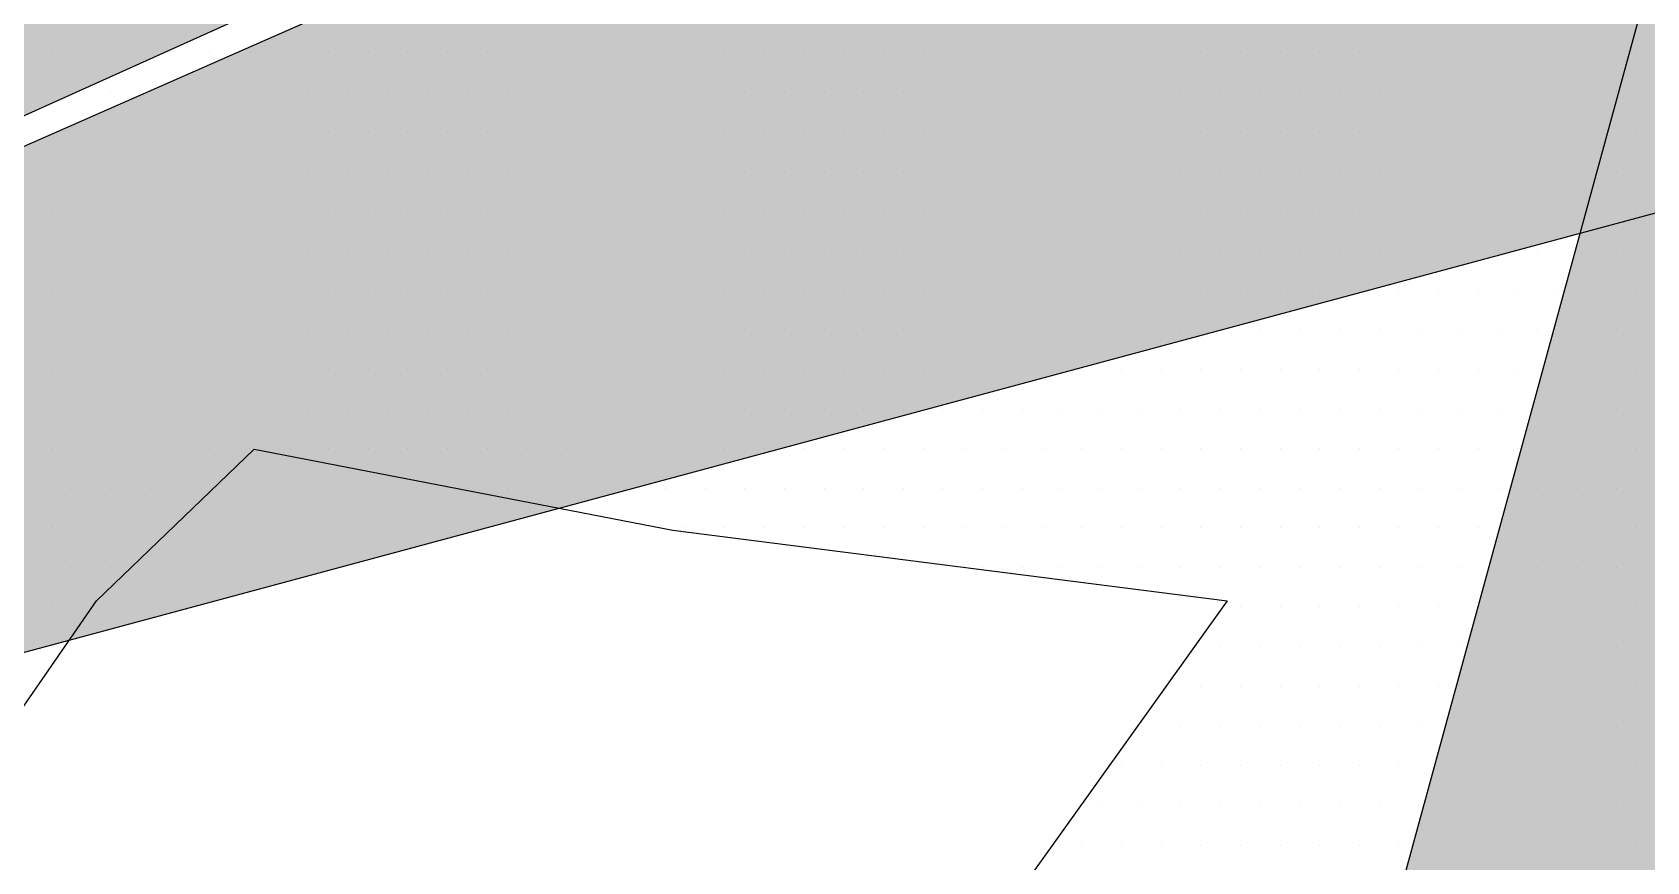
# Paper-space layout 'TOP_A1_00200_01-01-2017_MODELE' of a CAD drawing. Header units: millimetres. Extents: x -52 to 293, y -3 to 294.
# Drawn here: x -23.312 to -19.576, y 53.421 to 55.34 of the extents above; entities that cross this region are included whole.
import ezdxf

# ---------------------------------------------------------------- set-up
doc = ezdxf.new("R2010")
doc.units = ezdxf.units.MM
doc.header["$LTSCALE"] = 2
doc.linetypes.add('CACHEX2', pattern=[0.75, 0.5, -0.25])
for name, color, linetype in [('CALQUE_7', 4, 'Continuous'), ('CARTOUCHE', 7, 'Continuous'), ('rosace', 7, 'Continuous')]:
    doc.layers.add(name, color=color, linetype=linetype)

# ---------------------------------------------------------------- blocks, each defined once
blk = doc.blocks.new('A$C715108E3')
at = {"layer": 'CALQUE_7', "color": 131}
for p, q in [((-14.5152, -14.7076), (-14.5152, -14.7076)), ((-14.4237, -14.7076), (-14.4237, -14.7076)), ((-14.3319, -14.7076), (-14.3319, -14.7076)), ((-14.2398, -14.7076), (-14.2398, -14.7076)), ((-14.1478, -14.7076), (-14.1478, -14.7076)), ((-14.0566, -14.7076), (-14.0566, -14.7076)), ((-13.9645, -14.7076), (-13.9645, -14.7076)), ((-13.8727, -14.7076), (-13.8727, -14.7076)), ((-13.7812, -14.7076), (-13.7812, -14.7076)), ((-13.6894, -14.7076), (-13.6894, -14.7076)), ((-13.5976, -14.7076), (-13.5976, -14.7076)), ((-13.5063, -14.7076), (-13.5063, -14.7076)), ((-13.4143, -14.7076), (-13.4143, -14.7076)), ((-13.3223, -14.7076), (-13.3223, -14.7076)), ((-13.2312, -14.7076), (-13.2312, -14.7076)), ((-13.1392, -14.7076), (-13.1392, -14.7076)), ((-13.0473, -14.7076), (-13.0473, -14.7076)), ((-12.9559, -14.7076), (-12.9559, -14.7076)), ((-12.8642, -14.7076), (-12.8642, -14.7076)), ((-12.7722, -14.7076), (-12.7722, -14.7076)), ((-12.6802, -14.7076), (-12.6802, -14.7076)), ((-12.5889, -14.7076), (-12.5889, -14.7076)), ((-12.4971, -14.7076), (-12.4971, -14.7076)), ((-12.4053, -14.7076), (-12.4053, -14.7076)), ((-12.3136, -14.7076), (-12.3136, -14.7076)), ((-12.2216, -14.7076), (-12.2216, -14.7076)), ((-12.1298, -14.7076), (-12.1298, -14.7076)), ((-12.0387, -14.7076), (-12.0387, -14.7076)), ((-11.9465, -14.7076), (-11.9465, -14.7076)), ((-11.8546, -14.7076), (-11.8546, -14.7076)), ((-11.7628, -14.7076), (-11.7628, -14.7076)), ((-11.6713, -14.7076), (-11.6713, -14.7076)), ((-11.5795, -14.7076), (-11.5795, -14.7076)), ((-11.4877, -14.7076), (-11.4877, -14.7076)), ((-11.3966, -14.7076), (-11.3966, -14.7076)), ((-11.3046, -14.7076), (-11.3046, -14.7076)), ((-11.2126, -14.7076), (-11.2126, -14.7076)), ((-11.1213, -14.7076), (-11.1213, -14.7076)), ((-11.0293, -14.7076), (-11.0293, -14.7076)), ((-10.9374, -14.7076), (-10.9374, -14.7076)), ((-10.846, -14.7076), (-10.846, -14.7076)), ((-14.4694, -14.7991), (-14.4694, -14.7991)), ((-14.3774, -14.7991), (-14.3774, -14.7991)), ((-14.2861, -14.7991), (-14.2861, -14.7991)), ((-14.1941, -14.7991), (-14.1941, -14.7991)), ((-14.1021, -14.7991), (-14.1021, -14.7991)), ((-14.0103, -14.7991), (-14.0103, -14.7991)), ((-13.9192, -14.7991), (-13.9192, -14.7991)), ((-13.827, -14.7991), (-13.827, -14.7991)), ((-13.7351, -14.7991), (-13.7351, -14.7991)), ((-13.6441, -14.7991), (-13.6441, -14.7991)), ((-13.552, -14.7991), (-13.552, -14.7991)), ((-13.46, -14.7991), (-13.46, -14.7991)), ((-13.3686, -14.7991), (-13.3686, -14.7991)), ((-13.2767, -14.7991), (-13.2767, -14.7991)), ((-13.1849, -14.7991), (-13.1849, -14.7991)), ((-13.0934, -14.7991), (-13.0934, -14.7991)), ((-13.0014, -14.7991), (-13.0014, -14.7991)), ((-12.9098, -14.7991), (-12.9098, -14.7991)), ((-12.8178, -14.7991), (-12.8178, -14.7991)), ((-12.7265, -14.7991), (-12.7265, -14.7991)), ((-12.6345, -14.7991), (-12.6345, -14.7991)), ((-12.5424, -14.7991), (-12.5424, -14.7991)), ((-12.4514, -14.7991), (-12.4514, -14.7991)), ((-12.3593, -14.7991), (-12.3593, -14.7991)), ((-12.2673, -14.7991), (-12.2673, -14.7991)), ((-12.1762, -14.7991), (-12.1762, -14.7991)), ((-12.0844, -14.7991), (-12.0844, -14.7991)), ((-11.9924, -14.7991), (-11.9924, -14.7991)), ((-11.9011, -14.7991), (-11.9011, -14.7991)), ((-11.8091, -14.7991), (-11.8091, -14.7991)), ((-11.7174, -14.7991), (-11.7174, -14.7991)), ((-11.6252, -14.7991), (-11.6252, -14.7991)), ((-11.5338, -14.7991), (-11.5338, -14.7991)), ((-11.442, -14.7991), (-11.442, -14.7991)), ((-11.3501, -14.7991), (-11.3501, -14.7991)), ((-11.2587, -14.7991), (-11.2587, -14.7991)), ((-11.1668, -14.7991), (-11.1668, -14.7991)), ((-11.0748, -14.7991), (-11.0748, -14.7991)), ((-10.9835, -14.7991), (-10.9835, -14.7991)), ((-10.8917, -14.7991), (-10.8917, -14.7991)), ((-14.5152, -14.8905), (-14.5152, -14.8905)), ((-14.4237, -14.8905), (-14.4237, -14.8905)), ((-14.3319, -14.8905), (-14.3319, -14.8905)), ((-14.2398, -14.8905), (-14.2398, -14.8905)), ((-14.1478, -14.8905), (-14.1478, -14.8905)), ((-14.0566, -14.8905), (-14.0566, -14.8905)), ((-13.9645, -14.8905), (-13.9645, -14.8905)), ((-13.8727, -14.8905), (-13.8727, -14.8905)), ((-13.7812, -14.8905), (-13.7812, -14.8905)), ((-13.6894, -14.8905), (-13.6894, -14.8905)), ((-13.5976, -14.8905), (-13.5976, -14.8905)), ((-13.5063, -14.8905), (-13.5063, -14.8905)), ((-13.4143, -14.8905), (-13.4143, -14.8905)), ((-13.3223, -14.8905), (-13.3223, -14.8905)), ((-13.2312, -14.8905), (-13.2312, -14.8905)), ((-13.1392, -14.8905), (-13.1392, -14.8905)), ((-13.0473, -14.8905), (-13.0473, -14.8905)), ((-12.9559, -14.8905), (-12.9559, -14.8905)), ((-12.8642, -14.8905), (-12.8642, -14.8905)), ((-12.7722, -14.8905), (-12.7722, -14.8905)), ((-12.6802, -14.8905), (-12.6802, -14.8905)), ((-12.5889, -14.8905), (-12.5889, -14.8905)), ((-12.4971, -14.8905), (-12.4971, -14.8905)), ((-12.4053, -14.8905), (-12.4053, -14.8905)), ((-12.3136, -14.8905), (-12.3136, -14.8905)), ((-12.2216, -14.8905), (-12.2216, -14.8905)), ((-12.1298, -14.8905), (-12.1298, -14.8905)), ((-12.0387, -14.8905), (-12.0387, -14.8905)), ((-11.9465, -14.8905), (-11.9465, -14.8905)), ((-11.8546, -14.8905), (-11.8546, -14.8905)), ((-11.7628, -14.8905), (-11.7628, -14.8905)), ((-11.6713, -14.8905), (-11.6713, -14.8905)), ((-11.5795, -14.8905), (-11.5795, -14.8905)), ((-11.4877, -14.8905), (-11.4877, -14.8905)), ((-11.3966, -14.8905), (-11.3966, -14.8905)), ((-11.3046, -14.8905), (-11.3046, -14.8905)), ((-11.2126, -14.8905), (-11.2126, -14.8905)), ((-11.1213, -14.8905), (-11.1213, -14.8905)), ((-11.0293, -14.8905), (-11.0293, -14.8905)), ((-10.9374, -14.8905), (-10.9374, -14.8905)), ((-10.846, -14.8905), (-10.846, -14.8905)), ((-14.4694, -14.9827), (-14.4694, -14.9827)), ((-14.3774, -14.9827), (-14.3774, -14.9827)), ((-14.2861, -14.9827), (-14.2861, -14.9827)), ((-14.1941, -14.9827), (-14.1941, -14.9827)), ((-14.1021, -14.9827), (-14.1021, -14.9827)), ((-14.0103, -14.9827), (-14.0103, -14.9827)), ((-13.9192, -14.9827), (-13.9192, -14.9827)), ((-13.827, -14.9827), (-13.827, -14.9827)), ((-13.7351, -14.9827), (-13.7351, -14.9827)), ((-13.6441, -14.9827), (-13.6441, -14.9827)), ((-13.552, -14.9827), (-13.552, -14.9827)), ((-13.46, -14.9827), (-13.46, -14.9827)), ((-13.3686, -14.9827), (-13.3686, -14.9827)), ((-13.2767, -14.9827), (-13.2767, -14.9827)), ((-13.1849, -14.9827), (-13.1849, -14.9827)), ((-13.0934, -14.9827), (-13.0934, -14.9827)), ((-13.0014, -14.9827), (-13.0014, -14.9827)), ((-12.9098, -14.9827), (-12.9098, -14.9827)), ((-12.8178, -14.9827), (-12.8178, -14.9827)), ((-12.7265, -14.9827), (-12.7265, -14.9827)), ((-12.6345, -14.9827), (-12.6345, -14.9827)), ((-12.5424, -14.9827), (-12.5424, -14.9827)), ((-12.4514, -14.9827), (-12.4514, -14.9827)), ((-12.3593, -14.9827), (-12.3593, -14.9827)), ((-12.2673, -14.9827), (-12.2673, -14.9827)), ((-12.1762, -14.9827), (-12.1762, -14.9827)), ((-12.0844, -14.9827), (-12.0844, -14.9827)), ((-11.9924, -14.9827), (-11.9924, -14.9827)), ((-11.9011, -14.9827), (-11.9011, -14.9827)), ((-11.8091, -14.9827), (-11.8091, -14.9827)), ((-11.7174, -14.9827), (-11.7174, -14.9827)), ((-11.6252, -14.9827), (-11.6252, -14.9827)), ((-11.5338, -14.9827), (-11.5338, -14.9827)), ((-11.442, -14.9827), (-11.442, -14.9827)), ((-11.3501, -14.9827), (-11.3501, -14.9827)), ((-11.2587, -14.9827), (-11.2587, -14.9827)), ((-11.1668, -14.9827), (-11.1668, -14.9827)), ((-11.0748, -14.9827), (-11.0748, -14.9827)), ((-10.9835, -14.9827), (-10.9835, -14.9827)), ((-10.8917, -14.9827), (-10.8917, -14.9827)), ((-14.5152, -15.0742), (-14.5152, -15.0742)), ((-14.4237, -15.0742), (-14.4237, -15.0742)), ((-14.3319, -15.0742), (-14.3319, -15.0742)), ((-14.2398, -15.0742), (-14.2398, -15.0742)), ((-14.1478, -15.0742), (-14.1478, -15.0742)), ((-14.0566, -15.0742), (-14.0566, -15.0742)), ((-13.9645, -15.0742), (-13.9645, -15.0742)), ((-13.8727, -15.0742), (-13.8727, -15.0742)), ((-13.7812, -15.0742), (-13.7812, -15.0742)), ((-13.6894, -15.0742), (-13.6894, -15.0742)), ((-13.5976, -15.0742), (-13.5976, -15.0742)), ((-13.5063, -15.0742), (-13.5063, -15.0742)), ((-13.4143, -15.0742), (-13.4143, -15.0742)), ((-13.3223, -15.0742), (-13.3223, -15.0742)), ((-13.2312, -15.0742), (-13.2312, -15.0742)), ((-13.1392, -15.0742), (-13.1392, -15.0742)), ((-13.0473, -15.0742), (-13.0473, -15.0742)), ((-12.9559, -15.0742), (-12.9559, -15.0742)), ((-12.8642, -15.0742), (-12.8642, -15.0742)), ((-12.7722, -15.0742), (-12.7722, -15.0742)), ((-12.6802, -15.0742), (-12.6802, -15.0742)), ((-12.5889, -15.0742), (-12.5889, -15.0742)), ((-12.4971, -15.0742), (-12.4971, -15.0742)), ((-12.4053, -15.0742), (-12.4053, -15.0742)), ((-12.3136, -15.0742), (-12.3136, -15.0742)), ((-12.2216, -15.0742), (-12.2216, -15.0742)), ((-12.1298, -15.0742), (-12.1298, -15.0742)), ((-12.0387, -15.0742), (-12.0387, -15.0742)), ((-11.9465, -15.0742), (-11.9465, -15.0742)), ((-11.8546, -15.0742), (-11.8546, -15.0742)), ((-11.7628, -15.0742), (-11.7628, -15.0742)), ((-11.6713, -15.0742), (-11.6713, -15.0742)), ((-11.5795, -15.0742), (-11.5795, -15.0742)), ((-11.4877, -15.0742), (-11.4877, -15.0742)), ((-11.3966, -15.0742), (-11.3966, -15.0742)), ((-11.3046, -15.0742), (-11.3046, -15.0742)), ((-11.2126, -15.0742), (-11.2126, -15.0742)), ((-11.1213, -15.0742), (-11.1213, -15.0742)), ((-11.0293, -15.0742), (-11.0293, -15.0742)), ((-10.9374, -15.0742), (-10.9374, -15.0742)), ((-10.846, -15.0742), (-10.846, -15.0742)), ((-14.4694, -15.1655), (-14.4694, -15.1655)), ((-14.3774, -15.1655), (-14.3774, -15.1655)), ((-14.2861, -15.1655), (-14.2861, -15.1655)), ((-14.1941, -15.1655), (-14.1941, -15.1655)), ((-14.1021, -15.1655), (-14.1021, -15.1655)), ((-14.0103, -15.1655), (-14.0103, -15.1655)), ((-13.9192, -15.1655), (-13.9192, -15.1655)), ((-13.827, -15.1655), (-13.827, -15.1655)), ((-13.7351, -15.1655), (-13.7351, -15.1655)), ((-13.6441, -15.1655), (-13.6441, -15.1655)), ((-13.552, -15.1655), (-13.552, -15.1655)), ((-13.46, -15.1655), (-13.46, -15.1655)), ((-13.3686, -15.1655), (-13.3686, -15.1655)), ((-13.2767, -15.1655), (-13.2767, -15.1655)), ((-13.1849, -15.1655), (-13.1849, -15.1655)), ((-13.0934, -15.1655), (-13.0934, -15.1655)), ((-13.0014, -15.1655), (-13.0014, -15.1655)), ((-12.9098, -15.1655), (-12.9098, -15.1655)), ((-12.8178, -15.1655), (-12.8178, -15.1655)), ((-12.7265, -15.1655), (-12.7265, -15.1655)), ((-12.6345, -15.1655), (-12.6345, -15.1655)), ((-12.5424, -15.1655), (-12.5424, -15.1655)), ((-12.4514, -15.1655), (-12.4514, -15.1655)), ((-12.3593, -15.1655), (-12.3593, -15.1655)), ((-12.2673, -15.1655), (-12.2673, -15.1655)), ((-12.1762, -15.1655), (-12.1762, -15.1655)), ((-12.0844, -15.1655), (-12.0844, -15.1655)), ((-11.9924, -15.1655), (-11.9924, -15.1655)), ((-11.9011, -15.1655), (-11.9011, -15.1655)), ((-11.8091, -15.1655), (-11.8091, -15.1655)), ((-11.7174, -15.1655), (-11.7174, -15.1655)), ((-11.6252, -15.1655), (-11.6252, -15.1655)), ((-11.5338, -15.1655), (-11.5338, -15.1655)), ((-11.442, -15.1655), (-11.442, -15.1655)), ((-11.3501, -15.1655), (-11.3501, -15.1655)), ((-11.2587, -15.1655), (-11.2587, -15.1655)), ((-11.1668, -15.1655), (-11.1668, -15.1655)), ((-11.0748, -15.1655), (-11.0748, -15.1655)), ((-10.9835, -15.1655), (-10.9835, -15.1655)), ((-10.8917, -15.1655), (-10.8917, -15.1655)), ((-14.5152, -15.2579), (-14.5152, -15.2579)), ((-14.4237, -15.2579), (-14.4237, -15.2579)), ((-14.3319, -15.2579), (-14.3319, -15.2579)), ((-14.2398, -15.2579), (-14.2398, -15.2579)), ((-14.1478, -15.2579), (-14.1478, -15.2579)), ((-14.0566, -15.2579), (-14.0566, -15.2579)), ((-13.9645, -15.2579), (-13.9645, -15.2579)), ((-13.8727, -15.2579), (-13.8727, -15.2579)), ((-13.7812, -15.2579), (-13.7812, -15.2579)), ((-13.6894, -15.2579), (-13.6894, -15.2579)), ((-13.5976, -15.2579), (-13.5976, -15.2579)), ((-13.5063, -15.2579), (-13.5063, -15.2579)), ((-13.4143, -15.2579), (-13.4143, -15.2579)), ((-13.3223, -15.2579), (-13.3223, -15.2579)), ((-13.2312, -15.2579), (-13.2312, -15.2579)), ((-13.1392, -15.2579), (-13.1392, -15.2579)), ((-13.0473, -15.2579), (-13.0473, -15.2579)), ((-12.9559, -15.2579), (-12.9559, -15.2579)), ((-12.8642, -15.2579), (-12.8642, -15.2579)), ((-12.7722, -15.2579), (-12.7722, -15.2579)), ((-12.6802, -15.2579), (-12.6802, -15.2579)), ((-12.5889, -15.2579), (-12.5889, -15.2579)), ((-12.4971, -15.2579), (-12.4971, -15.2579)), ((-12.4053, -15.2579), (-12.4053, -15.2579)), ((-12.3136, -15.2579), (-12.3136, -15.2579)), ((-12.2216, -15.2579), (-12.2216, -15.2579)), ((-12.1298, -15.2579), (-12.1298, -15.2579)), ((-12.0387, -15.2579), (-12.0387, -15.2579)), ((-11.9465, -15.2579), (-11.9465, -15.2579)), ((-11.8546, -15.2579), (-11.8546, -15.2579)), ((-11.7628, -15.2579), (-11.7628, -15.2579)), ((-11.6713, -15.2579), (-11.6713, -15.2579)), ((-11.5795, -15.2579), (-11.5795, -15.2579)), ((-11.4877, -15.2579), (-11.4877, -15.2579)), ((-11.3966, -15.2579), (-11.3966, -15.2579)), ((-11.3046, -15.2579), (-11.3046, -15.2579)), ((-11.2126, -15.2579), (-11.2126, -15.2579)), ((-11.1213, -15.2579), (-11.1213, -15.2579)), ((-11.0293, -15.2579), (-11.0293, -15.2579)), ((-10.9374, -15.2579), (-10.9374, -15.2579)), ((-10.846, -15.2579), (-10.846, -15.2579)), ((-14.4694, -15.3493), (-14.4694, -15.3493)), ((-14.3774, -15.3493), (-14.3774, -15.3493)), ((-14.2861, -15.3493), (-14.2861, -15.3493)), ((-14.1941, -15.3493), (-14.1941, -15.3493)), ((-14.1021, -15.3493), (-14.1021, -15.3493)), ((-14.0103, -15.3493), (-14.0103, -15.3493)), ((-13.9192, -15.3493), (-13.9192, -15.3493)), ((-13.827, -15.3493), (-13.827, -15.3493)), ((-13.7351, -15.3493), (-13.7351, -15.3493)), ((-13.6441, -15.3493), (-13.6441, -15.3493)), ((-13.552, -15.3493), (-13.552, -15.3493)), ((-13.46, -15.3493), (-13.46, -15.3493)), ((-13.3686, -15.3493), (-13.3686, -15.3493)), ((-13.2767, -15.3493), (-13.2767, -15.3493)), ((-13.1849, -15.3493), (-13.1849, -15.3493)), ((-13.0934, -15.3493), (-13.0934, -15.3493)), ((-13.0014, -15.3493), (-13.0014, -15.3493)), ((-12.9098, -15.3493), (-12.9098, -15.3493)), ((-12.8178, -15.3493), (-12.8178, -15.3493)), ((-12.7265, -15.3493), (-12.7265, -15.3493)), ((-12.6345, -15.3493), (-12.6345, -15.3493)), ((-12.5424, -15.3493), (-12.5424, -15.3493)), ((-12.4514, -15.3493), (-12.4514, -15.3493)), ((-12.3593, -15.3493), (-12.3593, -15.3493)), ((-12.2673, -15.3493), (-12.2673, -15.3493)), ((-12.1762, -15.3493), (-12.1762, -15.3493)), ((-12.0844, -15.3493), (-12.0844, -15.3493)), ((-11.9924, -15.3493), (-11.9924, -15.3493)), ((-11.9011, -15.3493), (-11.9011, -15.3493)), ((-11.8091, -15.3493), (-11.8091, -15.3493)), ((-11.7174, -15.3493), (-11.7174, -15.3493)), ((-11.6252, -15.3493), (-11.6252, -15.3493)), ((-11.5338, -15.3493), (-11.5338, -15.3493)), ((-11.442, -15.3493), (-11.442, -15.3493)), ((-11.3501, -15.3493), (-11.3501, -15.3493)), ((-11.2587, -15.3493), (-11.2587, -15.3493)), ((-11.1668, -15.3493), (-11.1668, -15.3493)), ((-11.0748, -15.3493), (-11.0748, -15.3493)), ((-10.9835, -15.3493), (-10.9835, -15.3493)), ((-10.8917, -15.3493), (-10.8917, -15.3493)), ((-14.5152, -15.4406), (-14.5152, -15.4406)), ((-14.4237, -15.4406), (-14.4237, -15.4406)), ((-14.3319, -15.4406), (-14.3319, -15.4406)), ((-14.2398, -15.4406), (-14.2398, -15.4406)), ((-14.1478, -15.4406), (-14.1478, -15.4406)), ((-14.0566, -15.4406), (-14.0566, -15.4406)), ((-13.9645, -15.4406), (-13.9645, -15.4406)), ((-13.8727, -15.4406), (-13.8727, -15.4406)), ((-13.7812, -15.4406), (-13.7812, -15.4406)), ((-13.6894, -15.4406), (-13.6894, -15.4406)), ((-13.5976, -15.4406), (-13.5976, -15.4406)), ((-13.5063, -15.4406), (-13.5063, -15.4406)), ((-13.4143, -15.4406), (-13.4143, -15.4406)), ((-13.3223, -15.4406), (-13.3223, -15.4406)), ((-13.2312, -15.4406), (-13.2312, -15.4406)), ((-13.1392, -15.4406), (-13.1392, -15.4406)), ((-13.0473, -15.4406), (-13.0473, -15.4406)), ((-12.9559, -15.4406), (-12.9559, -15.4406)), ((-12.8642, -15.4406), (-12.8642, -15.4406)), ((-12.7722, -15.4406), (-12.7722, -15.4406)), ((-12.6802, -15.4406), (-12.6802, -15.4406)), ((-12.5889, -15.4406), (-12.5889, -15.4406)), ((-12.4971, -15.4406), (-12.4971, -15.4406)), ((-12.4053, -15.4406), (-12.4053, -15.4406)), ((-12.3136, -15.4406), (-12.3136, -15.4406)), ((-12.2216, -15.4406), (-12.2216, -15.4406)), ((-12.1298, -15.4406), (-12.1298, -15.4406)), ((-12.0387, -15.4406), (-12.0387, -15.4406)), ((-11.9465, -15.4406), (-11.9465, -15.4406)), ((-11.8546, -15.4406), (-11.8546, -15.4406)), ((-11.7628, -15.4406), (-11.7628, -15.4406)), ((-11.6713, -15.4406), (-11.6713, -15.4406)), ((-11.5795, -15.4406), (-11.5795, -15.4406)), ((-11.4877, -15.4406), (-11.4877, -15.4406)), ((-11.3966, -15.4406), (-11.3966, -15.4406)), ((-11.3046, -15.4406), (-11.3046, -15.4406)), ((-11.2126, -15.4406), (-11.2126, -15.4406)), ((-11.1213, -15.4406), (-11.1213, -15.4406)), ((-11.0293, -15.4406), (-11.0293, -15.4406)), ((-10.9374, -15.4406), (-10.9374, -15.4406)), ((-10.846, -15.4406), (-10.846, -15.4406)), ((-14.4694, -15.5332), (-14.4694, -15.5332)), ((-14.3774, -15.5332), (-14.3774, -15.5332)), ((-14.2861, -15.5332), (-14.2861, -15.5332)), ((-14.1941, -15.5332), (-14.1941, -15.5332)), ((-14.1021, -15.5332), (-14.1021, -15.5332)), ((-14.0103, -15.5332), (-14.0103, -15.5332)), ((-13.9192, -15.5332), (-13.9192, -15.5332)), ((-13.827, -15.5332), (-13.827, -15.5332)), ((-13.7351, -15.5332), (-13.7351, -15.5332)), ((-13.6441, -15.5332), (-13.6441, -15.5332)), ((-13.552, -15.5332), (-13.552, -15.5332)), ((-13.46, -15.5332), (-13.46, -15.5332)), ((-13.3686, -15.5332), (-13.3686, -15.5332)), ((-13.2767, -15.5332), (-13.2767, -15.5332)), ((-13.1849, -15.5332), (-13.1849, -15.5332)), ((-13.0934, -15.5332), (-13.0934, -15.5332)), ((-13.0014, -15.5332), (-13.0014, -15.5332)), ((-12.9098, -15.5332), (-12.9098, -15.5332)), ((-12.8178, -15.5332), (-12.8178, -15.5332)), ((-12.7265, -15.5332), (-12.7265, -15.5332)), ((-12.6345, -15.5332), (-12.6345, -15.5332)), ((-12.5424, -15.5332), (-12.5424, -15.5332)), ((-12.4514, -15.5332), (-12.4514, -15.5332)), ((-12.3593, -15.5332), (-12.3593, -15.5332)), ((-12.2673, -15.5332), (-12.2673, -15.5332)), ((-12.1762, -15.5332), (-12.1762, -15.5332)), ((-12.0844, -15.5332), (-12.0844, -15.5332)), ((-11.9924, -15.5332), (-11.9924, -15.5332)), ((-11.9011, -15.5332), (-11.9011, -15.5332)), ((-11.8091, -15.5332), (-11.8091, -15.5332)), ((-11.7174, -15.5332), (-11.7174, -15.5332)), ((-11.6252, -15.5332), (-11.6252, -15.5332)), ((-11.5338, -15.5332), (-11.5338, -15.5332)), ((-11.442, -15.5332), (-11.442, -15.5332)), ((-11.3501, -15.5332), (-11.3501, -15.5332)), ((-11.2587, -15.5332), (-11.2587, -15.5332)), ((-11.1668, -15.5332), (-11.1668, -15.5332)), ((-11.0748, -15.5332), (-11.0748, -15.5332)), ((-10.9835, -15.5332), (-10.9835, -15.5332)), ((-10.8917, -15.5332), (-10.8917, -15.5332)), ((-14.5152, -15.6246), (-14.5152, -15.6246)), ((-14.4237, -15.6246), (-14.4237, -15.6246)), ((-14.3319, -15.6246), (-14.3319, -15.6246)), ((-14.2398, -15.6246), (-14.2398, -15.6246)), ((-14.1478, -15.6246), (-14.1478, -15.6246)), ((-14.0566, -15.6246), (-14.0566, -15.6246)), ((-13.9645, -15.6246), (-13.9645, -15.6246)), ((-13.8727, -15.6246), (-13.8727, -15.6246)), ((-13.7812, -15.6246), (-13.7812, -15.6246)), ((-13.6894, -15.6246), (-13.6894, -15.6246)), ((-13.5976, -15.6246), (-13.5976, -15.6246)), ((-13.5063, -15.6246), (-13.5063, -15.6246)), ((-13.4143, -15.6246), (-13.4143, -15.6246)), ((-13.3223, -15.6246), (-13.3223, -15.6246)), ((-13.2312, -15.6246), (-13.2312, -15.6246)), ((-13.1392, -15.6246), (-13.1392, -15.6246)), ((-13.0473, -15.6246), (-13.0473, -15.6246)), ((-12.9559, -15.6246), (-12.9559, -15.6246)), ((-12.8642, -15.6246), (-12.8642, -15.6246)), ((-12.7722, -15.6246), (-12.7722, -15.6246)), ((-12.6802, -15.6246), (-12.6802, -15.6246)), ((-12.5889, -15.6246), (-12.5889, -15.6246)), ((-12.4971, -15.6246), (-12.4971, -15.6246)), ((-12.4053, -15.6246), (-12.4053, -15.6246)), ((-12.3136, -15.6246), (-12.3136, -15.6246)), ((-12.2216, -15.6246), (-12.2216, -15.6246)), ((-12.1298, -15.6246), (-12.1298, -15.6246)), ((-12.0387, -15.6246), (-12.0387, -15.6246)), ((-11.9465, -15.6246), (-11.9465, -15.6246)), ((-11.8546, -15.6246), (-11.8546, -15.6246)), ((-11.7628, -15.6246), (-11.7628, -15.6246)), ((-11.6713, -15.6246), (-11.6713, -15.6246)), ((-11.5795, -15.6246), (-11.5795, -15.6246)), ((-11.4877, -15.6246), (-11.4877, -15.6246)), ((-11.3966, -15.6246), (-11.3966, -15.6246)), ((-11.3046, -15.6246), (-11.3046, -15.6246)), ((-11.2126, -15.6246), (-11.2126, -15.6246)), ((-11.1213, -15.6246), (-11.1213, -15.6246)), ((-11.0293, -15.6246), (-11.0293, -15.6246)), ((-10.9374, -15.6246), (-10.9374, -15.6246)), ((-10.846, -15.6246), (-10.846, -15.6246)), ((-14.4694, -15.7159), (-14.4694, -15.7159)), ((-14.3774, -15.7159), (-14.3774, -15.7159)), ((-14.2861, -15.7159), (-14.2861, -15.7159)), ((-14.1941, -15.7159), (-14.1941, -15.7159)), ((-13.577, -15.7159), (-13.577, -15.7159)), ((-13.552, -15.7159), (-13.552, -15.7159)), ((-13.46, -15.7159), (-13.46, -15.7159)), ((-13.3686, -15.7159), (-13.3686, -15.7159)), ((-13.2767, -15.7159), (-13.2767, -15.7159)), ((-13.1849, -15.7159), (-13.1849, -15.7159)), ((-13.0934, -15.7159), (-13.0934, -15.7159)), ((-13.0014, -15.7159), (-13.0014, -15.7159)), ((-12.9098, -15.7159), (-12.9098, -15.7159)), ((-12.8178, -15.7159), (-12.8178, -15.7159)), ((-12.7265, -15.7159), (-12.7265, -15.7159)), ((-12.6345, -15.7159), (-12.6345, -15.7159)), ((-12.5424, -15.7159), (-12.5424, -15.7159)), ((-12.4514, -15.7159), (-12.4514, -15.7159)), ((-12.3593, -15.7159), (-12.3593, -15.7159)), ((-12.2673, -15.7159), (-12.2673, -15.7159)), ((-12.1762, -15.7159), (-12.1762, -15.7159)), ((-12.0844, -15.7159), (-12.0844, -15.7159)), ((-11.9924, -15.7159), (-11.9924, -15.7159)), ((-11.9011, -15.7159), (-11.9011, -15.7159)), ((-11.8091, -15.7159), (-11.8091, -15.7159)), ((-11.7174, -15.7159), (-11.7174, -15.7159)), ((-11.6252, -15.7159), (-11.6252, -15.7159)), ((-11.5338, -15.7159), (-11.5338, -15.7159)), ((-11.442, -15.7159), (-11.442, -15.7159)), ((-11.3501, -15.7159), (-11.3501, -15.7159)), ((-11.2587, -15.7159), (-11.2587, -15.7159)), ((-11.1668, -15.7159), (-11.1668, -15.7159)), ((-11.0748, -15.7159), (-11.0748, -15.7159)), ((-10.9835, -15.7159), (-10.9835, -15.7159)), ((-10.8917, -15.7159), (-10.8917, -15.7159)), ((-14.5152, -15.8081), (-14.5152, -15.8081)), ((-14.4237, -15.8081), (-14.4237, -15.8081)), ((-14.3319, -15.8081), (-14.3319, -15.8081)), ((-14.2398, -15.8081), (-14.2398, -15.8081)), ((-13.1054, -15.8081), (-13.1054, -15.8081)), ((-13.0473, -15.8081), (-13.0473, -15.8081)), ((-12.9559, -15.8081), (-12.9559, -15.8081)), ((-12.8642, -15.8081), (-12.8642, -15.8081)), ((-12.7722, -15.8081), (-12.7722, -15.8081)), ((-12.6802, -15.8081), (-12.6802, -15.8081)), ((-12.5889, -15.8081), (-12.5889, -15.8081)), ((-12.4971, -15.8081), (-12.4971, -15.8081)), ((-12.4053, -15.8081), (-12.4053, -15.8081)), ((-12.3136, -15.8081), (-12.3136, -15.8081)), ((-12.2216, -15.8081), (-12.2216, -15.8081)), ((-12.1298, -15.8081), (-12.1298, -15.8081)), ((-12.0387, -15.8081), (-12.0387, -15.8081)), ((-11.9465, -15.8081), (-11.9465, -15.8081)), ((-11.8546, -15.8081), (-11.8546, -15.8081)), ((-11.7628, -15.8081), (-11.7628, -15.8081)), ((-11.6713, -15.8081), (-11.6713, -15.8081)), ((-11.5795, -15.8081), (-11.5795, -15.8081)), ((-11.4877, -15.8081), (-11.4877, -15.8081)), ((-11.3966, -15.8081), (-11.3966, -15.8081)), ((-11.3046, -15.8081), (-11.3046, -15.8081)), ((-11.2126, -15.8081), (-11.2126, -15.8081)), ((-11.1213, -15.8081), (-11.1213, -15.8081)), ((-11.0293, -15.8081), (-11.0293, -15.8081)), ((-10.9374, -15.8081), (-10.9374, -15.8081)), ((-10.846, -15.8081), (-10.846, -15.8081)), ((-14.4694, -15.8996), (-14.4694, -15.8996)), ((-14.3774, -15.8996), (-14.3774, -15.8996)), ((-12.4008, -15.8996), (-12.4008, -15.8996)), ((-12.3593, -15.8996), (-12.3593, -15.8996)), ((-12.2673, -15.8996), (-12.2673, -15.8996)), ((-12.1762, -15.8996), (-12.1762, -15.8996)), ((-12.0844, -15.8996), (-12.0844, -15.8996)), ((-11.9924, -15.8996), (-11.9924, -15.8996)), ((-11.9011, -15.8996), (-11.9011, -15.8996)), ((-11.8091, -15.8996), (-11.8091, -15.8996)), ((-11.7174, -15.8996), (-11.7174, -15.8996)), ((-11.6252, -15.8996), (-11.6252, -15.8996)), ((-11.5338, -15.8996), (-11.5338, -15.8996)), ((-11.442, -15.8996), (-11.442, -15.8996)), ((-11.3501, -15.8996), (-11.3501, -15.8996)), ((-11.2587, -15.8996), (-11.2587, -15.8996)), ((-11.1668, -15.8996), (-11.1668, -15.8996)), ((-11.0748, -15.8996), (-11.0748, -15.8996)), ((-10.9835, -15.8996), (-10.9835, -15.8996)), ((-10.8917, -15.8996), (-10.8917, -15.8996)), ((-14.5152, -15.991), (-14.5152, -15.991)), ((-14.4237, -15.991), (-14.4237, -15.991)), ((-11.8048, -15.991), (-11.8048, -15.991)), ((-11.7628, -15.991), (-11.7628, -15.991)), ((-11.6713, -15.991), (-11.6713, -15.991)), ((-11.5795, -15.991), (-11.5795, -15.991)), ((-11.4877, -15.991), (-11.4877, -15.991)), ((-11.3966, -15.991), (-11.3966, -15.991)), ((-11.3046, -15.991), (-11.3046, -15.991)), ((-11.2126, -15.991), (-11.2126, -15.991)), ((-11.1213, -15.991), (-11.1213, -15.991)), ((-11.0293, -15.991), (-11.0293, -15.991)), ((-10.9374, -15.991), (-10.9374, -15.991)), ((-10.846, -15.991), (-10.846, -15.991)), ((-11.8704, -16.0834), (-11.8704, -16.0834)), ((-11.8091, -16.0834), (-11.8091, -16.0834)), ((-11.7174, -16.0834), (-11.7174, -16.0834)), ((-11.6252, -16.0834), (-11.6252, -16.0834)), ((-11.5338, -16.0834), (-11.5338, -16.0834)), ((-11.442, -16.0834), (-11.442, -16.0834)), ((-11.3501, -16.0834), (-11.3501, -16.0834)), ((-11.2587, -16.0834), (-11.2587, -16.0834)), ((-11.1668, -16.0834), (-11.1668, -16.0834)), ((-11.0748, -16.0834), (-11.0748, -16.0834)), ((-10.9835, -16.0834), (-10.9835, -16.0834)), ((-10.8917, -16.0834), (-10.8917, -16.0834)), ((-11.936, -16.1747), (-11.936, -16.1747)), ((-11.8546, -16.1747), (-11.8546, -16.1747)), ((-11.7628, -16.1747), (-11.7628, -16.1747)), ((-11.6713, -16.1747), (-11.6713, -16.1747)), ((-11.5795, -16.1747), (-11.5795, -16.1747)), ((-11.4877, -16.1747), (-11.4877, -16.1747)), ((-11.3966, -16.1747), (-11.3966, -16.1747)), ((-11.3046, -16.1747), (-11.3046, -16.1747)), ((-11.2126, -16.1747), (-11.2126, -16.1747)), ((-11.1213, -16.1747), (-11.1213, -16.1747)), ((-11.0293, -16.1747), (-11.0293, -16.1747)), ((-10.9374, -16.1747), (-10.9374, -16.1747)), ((-10.846, -16.1747), (-10.846, -16.1747)), ((-12.0016, -16.2673), (-12.0016, -16.2673)), ((-11.9924, -16.2673), (-11.9924, -16.2673)), ((-11.9011, -16.2673), (-11.9011, -16.2673)), ((-11.8091, -16.2673), (-11.8091, -16.2673)), ((-11.7174, -16.2673), (-11.7174, -16.2673)), ((-11.6252, -16.2673), (-11.6252, -16.2673)), ((-11.5338, -16.2673), (-11.5338, -16.2673)), ((-11.442, -16.2673), (-11.442, -16.2673)), ((-11.3501, -16.2673), (-11.3501, -16.2673)), ((-11.2587, -16.2673), (-11.2587, -16.2673)), ((-11.1668, -16.2673), (-11.1668, -16.2673)), ((-11.0748, -16.2673), (-11.0748, -16.2673)), ((-10.9835, -16.2673), (-10.9835, -16.2673)), ((-10.8917, -16.2673), (-10.8917, -16.2673)), ((-12.0675, -16.3587), (-12.0675, -16.3587)), ((-12.0387, -16.3587), (-12.0387, -16.3587)), ((-11.9465, -16.3587), (-11.9465, -16.3587)), ((-11.8546, -16.3587), (-11.8546, -16.3587)), ((-11.7628, -16.3587), (-11.7628, -16.3587)), ((-11.6713, -16.3587), (-11.6713, -16.3587)), ((-11.5795, -16.3587), (-11.5795, -16.3587)), ((-11.4877, -16.3587), (-11.4877, -16.3587)), ((-11.3966, -16.3587), (-11.3966, -16.3587)), ((-11.3046, -16.3587), (-11.3046, -16.3587)), ((-11.2126, -16.3587), (-11.2126, -16.3587)), ((-11.1213, -16.3587), (-11.1213, -16.3587)), ((-11.0293, -16.3587), (-11.0293, -16.3587)), ((-10.9374, -16.3587), (-10.9374, -16.3587)), ((-10.846, -16.3587), (-10.846, -16.3587)), ((-12.1328, -16.45), (-12.1328, -16.45)), ((-12.0844, -16.45), (-12.0844, -16.45)), ((-11.9924, -16.45), (-11.9924, -16.45)), ((-11.9011, -16.45), (-11.9011, -16.45)), ((-11.8091, -16.45), (-11.8091, -16.45)), ((-11.7174, -16.45), (-11.7174, -16.45)), ((-11.6252, -16.45), (-11.6252, -16.45)), ((-11.5338, -16.45), (-11.5338, -16.45)), ((-11.442, -16.45), (-11.442, -16.45)), ((-11.3501, -16.45), (-11.3501, -16.45)), ((-11.2587, -16.45), (-11.2587, -16.45)), ((-11.1668, -16.45), (-11.1668, -16.45)), ((-11.0748, -16.45), (-11.0748, -16.45)), ((-10.9835, -16.45), (-10.9835, -16.45)), ((-10.8917, -16.45), (-10.8917, -16.45)), ((-12.1983, -16.5424), (-12.1983, -16.5424)), ((-12.1298, -16.5424), (-12.1298, -16.5424)), ((-12.0387, -16.5424), (-12.0387, -16.5424)), ((-11.9465, -16.5424), (-11.9465, -16.5424)), ((-11.8546, -16.5424), (-11.8546, -16.5424)), ((-11.7628, -16.5424), (-11.7628, -16.5424)), ((-11.6713, -16.5424), (-11.6713, -16.5424)), ((-11.5795, -16.5424), (-11.5795, -16.5424)), ((-11.4877, -16.5424), (-11.4877, -16.5424)), ((-11.3966, -16.5424), (-11.3966, -16.5424)), ((-11.3046, -16.5424), (-11.3046, -16.5424)), ((-11.2126, -16.5424), (-11.2126, -16.5424)), ((-11.1213, -16.5424), (-11.1213, -16.5424)), ((-11.0293, -16.5424), (-11.0293, -16.5424)), ((-10.9374, -16.5424), (-10.9374, -16.5424)), ((-10.846, -16.5424), (-10.846, -16.5424))]:
    blk.add_line(p, q, dxfattribs=at)
blk.add_lwpolyline([(-17.1333, -11.706), (-13.6302, -12.0681), (-14.8375, -14.0161), (-16.6359, -13.7897), (-17.73, -15.3364), (-16.5602, -15.6374), (-17.0758, -16.8949), (-15.2018, -17.1211), (-14.4102, -15.977), (-14.0453, -15.6258), (-13.0766, -15.8137), (-11.7939, -15.977), (-13.895, -18.9134)], dxfattribs=at)
blk = doc.blocks.new('A$C581E6685')
at = {"layer": 'rosace'}
for color, points in [(142, [(-45.3965, 37.4846), (-39.5666, 28.8703), (-39.344, 28.5414), (-39.8519, 24.2064), (-36.9477, 25.4853), (-26.3566, 30.2032), (-36.1863, 24.0789), (-38.2746, 22.2236), (-38.1337, 21.2132), (-33.6363, 11.1845), (-39.5393, 21.4709), (-40.6525, 23.2405), (-42.0615, 23.3525), (-53.1072, 18.3767), (-43.3972, 24.4856), (-40.4756, 26.2259), (-40.684, 26.8894)]), (140, [(-45.3965, 37.4846), (-41.9745, 25.9278), (-41.7809, 23.8865), (-42.0615, 23.3525), (-44.9268, 21.9767), (-53.1072, 18.3767), (-40.8028, 21.6905), (-39.5666, 22.0268), (-38.2746, 22.2236), (-38.1337, 21.2132), (-33.6363, 11.1845), (-36.0802, 21.4612), (-37.3405, 24.3346), (-37.4251, 24.9804), (-36.9477, 25.4853), (-26.3566, 30.2032), (-37.8747, 26.8339), (-39.7286, 26.4119), (-40.3751, 26.6371), (-40.684, 26.8894)]), (40, [(-39.8519, 24.2064), (-46.2303, 8.0935), (-42.1559, 23.0023)])]:
    blk.add_hatch(color=color, dxfattribs=at).paths.add_polyline_path(points)
at = {"layer": 'rosace', "color": 142}
blk.add_lwpolyline([(-45.3965, 37.4846), (-39.3434, 28.5414), (-39.8519, 24.2064), (-36.9477, 25.4853), (-26.3566, 30.2032), (-36.1857, 24.0789), (-38.2739, 22.2236), (-38.1337, 21.2132), (-33.6358, 11.1845), (-39.5393, 21.4709), (-40.6518, 23.2405), (-42.0615, 23.3525), (-53.1072, 18.3767), (-43.3964, 24.4856), (-40.4756, 26.2259), (-40.6836, 26.8894)], close=True, dxfattribs=at)
at = {"layer": 'rosace', "color": 140}
blk.add_lwpolyline([(-45.3965, 37.4846), (-41.9745, 25.9278), (-41.7804, 23.8865), (-42.0615, 23.3525), (-44.9268, 21.9767), (-53.1072, 18.3767), (-40.8028, 21.6905), (-39.5666, 22.0268), (-38.2739, 22.2236), (-38.1337, 21.2132), (-33.6358, 11.1845), (-36.0802, 21.4612), (-37.3405, 24.3346), (-37.4251, 24.9804), (-36.9477, 25.4853), (-26.3566, 30.2032), (-37.8741, 26.8339), (-39.7286, 26.4119), (-40.3748, 26.6371), (-40.6836, 26.8894)], close=True, dxfattribs=at)
at = {"layer": 'rosace', "color": 40}
blk.add_lwpolyline([(-39.8519, 24.2064), (-46.2303, 8.0935), (-42.1559, 23.0023)], close=True, dxfattribs=at)
at = {"layer": 'rosace', "color": 32, "linetype": 'CACHEX2', "ltscale": 1.5}
blk.add_ellipse((-38.0538, 23.8138), major_axis=(-19.0311, -3.534), ratio=0.590567, dxfattribs=at)
at = {"layer": 'rosace', "color": 32}
blk.add_ellipse((-37.6144, 23.8499), major_axis=(-13.5768, -4.2839), ratio=0.791971, dxfattribs=at)
at = {"layer": 'CARTOUCHE'}
blk.add_blockref('A$C715108E3', (-31.6739, 36.3189), dxfattribs=at)

psp = doc.layouts.new('TOP_A1_00200_01-01-2017_MODELE')

# ---------------------------------------------------------------- block references
at = {"layer": 'CARTOUCHE'}
psp.add_blockref('A$C581E6685', (22.9208, 33.6824), dxfattribs=at)

doc.saveas('drawing.dxf')
